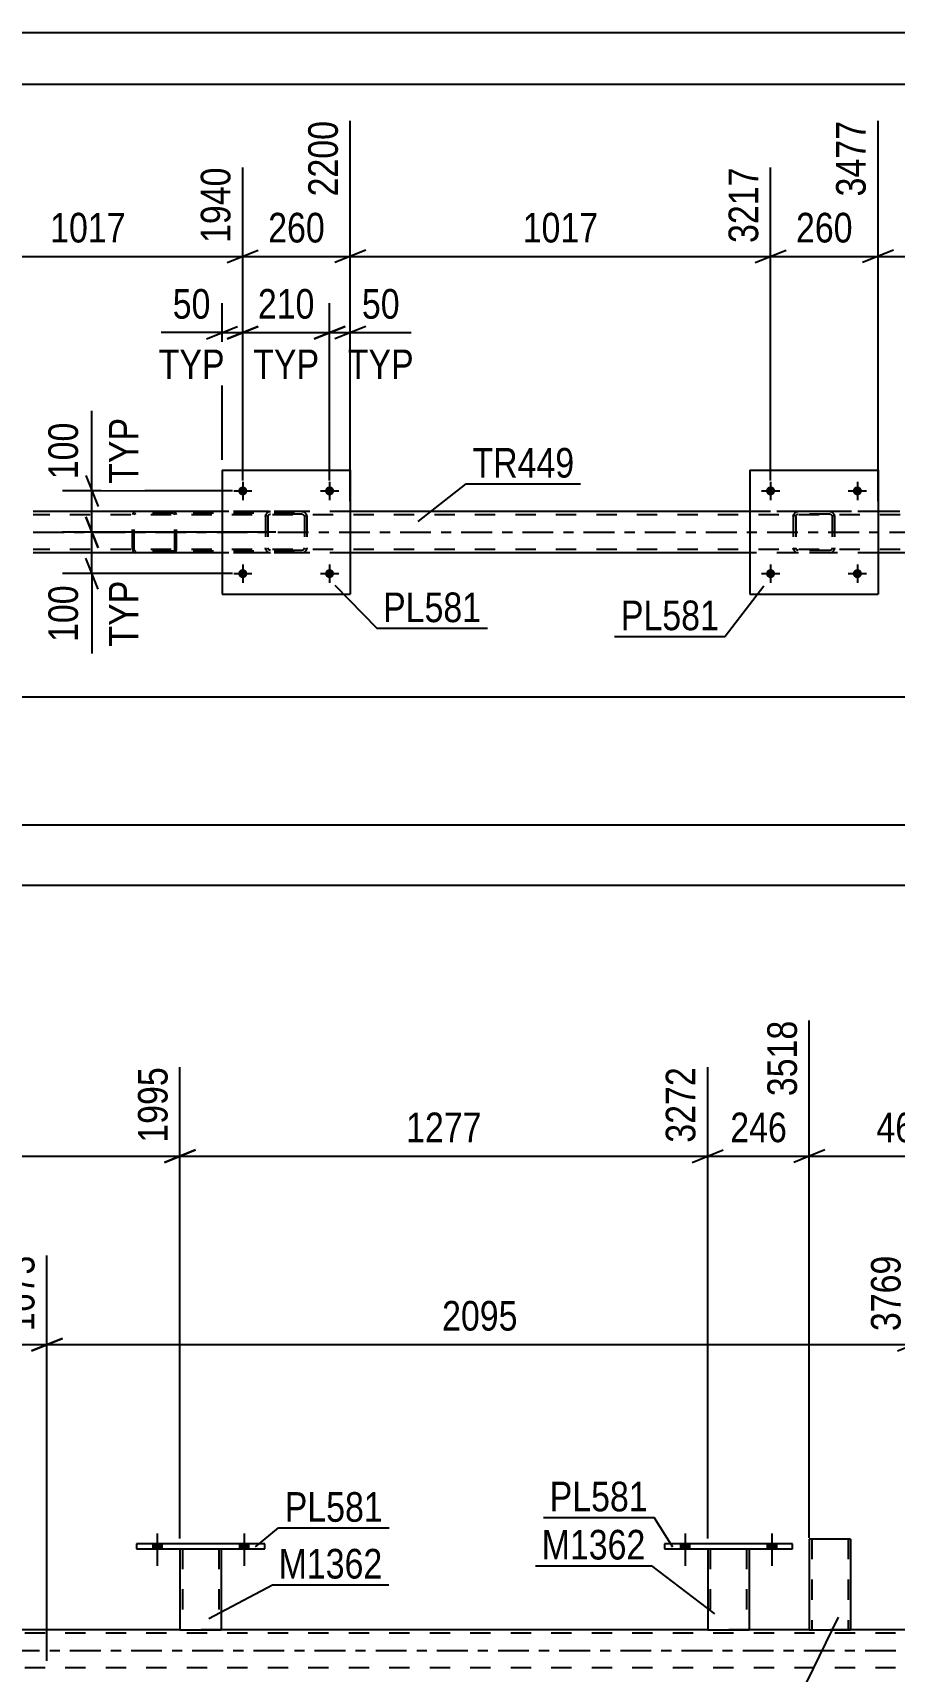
# Model space of a CAD drawing. Header units: millimetres. Extents: x 0 to 841, y 0 to 594.
# Drawn here: x 106.1 to 189.5, y 435.5 to 594 of the extents above; entities that cross this region are included whole.
import ezdxf

# ---------------------------------------------------------------- set-up
doc = ezdxf.new("R2010")
doc.units = ezdxf.units.MM
doc.linetypes.add('DXK_LINE_DOT2', pattern=[3.9198, 1.9599, -1.9599])
doc.linetypes.add('DXK_LINE_DOT3', pattern=[5.9187, 2.979, -0.9799, 0.9799, -0.9799])
doc.styles.add('Arial Narrow', font='ARIALN.TTF', dxfattribs={"height": 0.2})

# ---------------------------------------------------------------- blocks, each defined once
blk = doc.blocks.new('Unknown-318888112-1133')
at = {"color": 5, "linetype": 'Continuous'}
for p, q in [((841, 594), (0, 594)), ((836, 589), (5, 589))]:
    blk.add_line(p, q, dxfattribs=at)
blk = doc.blocks.new('Bolt-318888112-5536 - 5490')
at = {"linetype": 'Continuous'}
for points in [[(177.94, 541.69, -1), (177.06, 541.69, -1)], [(186.34, 541.69, -1), (185.46, 541.69, -1)]]:
    blk.add_hatch(color=1, dxfattribs=at).paths.add_polyline_path(points)
at = {"color": 1, "linetype": 'Continuous'}
for p, q in [((177.5, 542.57), (177.5, 540.81)), ((185.9, 542.57), (185.9, 540.81)), ((176.62, 541.69), (178.38, 541.69)), ((185.02, 541.69), (186.78, 541.69))]:
    blk.add_line(p, q, dxfattribs=at)
blk = doc.blocks.new('Bolt-318888112-5533 - 5490')
at = {"linetype": 'Continuous'}
for points in [[(126.86, 549.69, -1), (125.98, 549.69, -1)], [(135.26, 549.69, -1), (134.38, 549.69, -1)]]:
    blk.add_hatch(color=1, dxfattribs=at).paths.add_polyline_path(points)
at = {"color": 1, "linetype": 'Continuous'}
for p, q in [((126.42, 550.57), (126.42, 548.81)), ((134.82, 550.57), (134.82, 548.81)), ((125.54, 549.69), (127.3, 549.69)), ((133.94, 549.69), (135.7, 549.69))]:
    blk.add_line(p, q, dxfattribs=at)
blk = doc.blocks.new('Bolt-318888112-5534 - 5490')
at = {"linetype": 'Continuous'}
for points in [[(126.86, 541.69, -1), (125.98, 541.69, -1)], [(135.26, 541.69, -1), (134.38, 541.69, -1)]]:
    blk.add_hatch(color=1, dxfattribs=at).paths.add_polyline_path(points)
at = {"color": 1, "linetype": 'Continuous'}
for p, q in [((126.42, 542.57), (126.42, 540.81)), ((134.82, 542.57), (134.82, 540.81)), ((125.54, 541.69), (127.3, 541.69)), ((133.94, 541.69), (135.7, 541.69))]:
    blk.add_line(p, q, dxfattribs=at)
blk = doc.blocks.new('Bolt-318888112-5535 - 5490')
at = {"linetype": 'Continuous'}
for points in [[(177.94, 549.69, -1), (177.06, 549.69, -1)], [(186.34, 549.69, -1), (185.46, 549.69, -1)]]:
    blk.add_hatch(color=1, dxfattribs=at).paths.add_polyline_path(points)
at = {"color": 1, "linetype": 'Continuous'}
for p, q in [((177.5, 550.57), (177.5, 548.81)), ((185.9, 550.57), (185.9, 548.81)), ((176.62, 549.69), (178.38, 549.69)), ((185.02, 549.69), (186.78, 549.69))]:
    blk.add_line(p, q, dxfattribs=at)
blk = doc.blocks.new('Part-318888112-5569 - 5490')
at = {"color": 2, "linetype": 'Continuous'}
for p, q in [((124.42, 551.69), (124.42, 539.69)), ((124.42, 551.69), (136.82, 551.69)), ((136.82, 551.69), (136.82, 539.69)), ((124.42, 539.69), (136.82, 539.69))]:
    blk.add_line(p, q, dxfattribs=at)
blk = doc.blocks.new('Part-318888112-5570 - 5490')
at = {"color": 7, "linetype": 'DXK_LINE_DOT2'}
for p, q in [((128.62, 547.21), (128.66, 547.4)), ((128.66, 547.4), (128.62, 547.21)), ((128.62, 547.21), (128.62, 544.17)), ((128.86, 547.21), (128.88, 547.3)), ((128.86, 547.21), (128.86, 544.17)), ((128.88, 547.3), (128.93, 547.38)), ((128.92, 547.66), (129.1, 547.69)), ((129.1, 547.69), (128.92, 547.66)), ((128.93, 547.38), (129.01, 547.43)), ((129.01, 547.43), (129.1, 547.45)), ((132.14, 547.69), (129.1, 547.69)), ((132.14, 547.45), (129.1, 547.45)), ((132.14, 547.69), (132.33, 547.66)), ((132.33, 547.66), (132.14, 547.69)), ((132.14, 547.45), (132.24, 547.43)), ((132.24, 547.43), (132.31, 547.38)), ((132.31, 547.38), (132.37, 547.3)), ((132.37, 547.3), (132.38, 547.21)), ((132.38, 547.21), (132.38, 544.17)), ((132.59, 547.4), (132.62, 547.21)), ((132.62, 547.21), (132.59, 547.4)), ((132.62, 547.21), (132.62, 544.17)), ((128.66, 543.99), (128.62, 544.17)), ((128.62, 544.17), (128.66, 543.99)), ((128.88, 544.08), (128.86, 544.17)), ((128.93, 544), (128.88, 544.08)), ((129.1, 543.69), (128.92, 543.73)), ((128.92, 543.73), (129.1, 543.69)), ((129.01, 543.95), (128.93, 544)), ((129.1, 543.93), (129.01, 543.95)), ((132.14, 543.93), (129.1, 543.93)), ((132.14, 543.69), (129.1, 543.69)), ((132.24, 543.95), (132.14, 543.93)), ((132.33, 543.73), (132.14, 543.69)), ((132.14, 543.69), (132.33, 543.73)), ((132.31, 544), (132.24, 543.95)), ((132.37, 544.08), (132.31, 544)), ((132.38, 544.17), (132.37, 544.08)), ((132.62, 544.17), (132.59, 543.99)), ((132.59, 543.99), (132.62, 544.17))]:
    blk.add_line(p, q, dxfattribs=at)
at = {"color": 7, "linetype": 'DXK_LINE_DOT3'}
blk.add_line((130.62, 545.69), (130.62, 545.69), dxfattribs=at)
at = {"color": 7, "linetype": 'DXK_LINE_DOT2'}
for centre, start, end in [((129.1, 547.21), 112.5, 157.5), ((129.1, 547.21), 112.5, 157.5), ((132.14, 547.21), 22.5, 67.5), ((132.14, 547.21), 22.5, 67.5), ((129.1, 544.17), 202.5, 247.5), ((129.1, 544.17), 202.5, 247.5), ((132.14, 544.17), 292.5, 337.5), ((132.14, 544.17), 292.5, 337.5)]:
    blk.add_arc(centre, 0.48, start, end, dxfattribs=at)
blk = doc.blocks.new('Part-318888112-5575 - 5490')
at = {"color": 2, "linetype": 'Continuous'}
for p, q in [((175.5, 551.69), (175.5, 539.69)), ((175.5, 551.69), (187.9, 551.69)), ((187.9, 551.69), (187.9, 539.69)), ((175.5, 539.69), (187.9, 539.69))]:
    blk.add_line(p, q, dxfattribs=at)
blk = doc.blocks.new('Part-318888112-5576 - 5490')
at = {"color": 7, "linetype": 'DXK_LINE_DOT2'}
for p, q in [((179.7, 547.21), (179.74, 547.4)), ((179.74, 547.4), (179.7, 547.21)), ((179.7, 547.21), (179.7, 544.17)), ((179.94, 547.21), (179.96, 547.3)), ((179.94, 547.21), (179.94, 544.17)), ((179.96, 547.3), (180.01, 547.38)), ((180, 547.66), (180.18, 547.69)), ((180.18, 547.69), (180, 547.66)), ((180.01, 547.38), (180.09, 547.43)), ((180.09, 547.43), (180.18, 547.45)), ((183.22, 547.69), (180.18, 547.69)), ((183.22, 547.45), (180.18, 547.45)), ((183.22, 547.69), (183.41, 547.66)), ((183.41, 547.66), (183.22, 547.69)), ((183.22, 547.45), (183.32, 547.43)), ((183.32, 547.43), (183.39, 547.38)), ((183.39, 547.38), (183.45, 547.3)), ((183.45, 547.3), (183.46, 547.21)), ((183.46, 547.21), (183.46, 544.17)), ((183.67, 547.4), (183.7, 547.21)), ((183.7, 547.21), (183.67, 547.4)), ((183.7, 547.21), (183.7, 544.17)), ((179.74, 543.99), (179.7, 544.17)), ((179.7, 544.17), (179.74, 543.99)), ((179.96, 544.08), (179.94, 544.17)), ((180.01, 544), (179.96, 544.08)), ((180.18, 543.69), (180, 543.73)), ((180, 543.73), (180.18, 543.69)), ((180.09, 543.95), (180.01, 544)), ((180.18, 543.93), (180.09, 543.95)), ((183.22, 543.93), (180.18, 543.93)), ((183.22, 543.69), (180.18, 543.69)), ((183.32, 543.95), (183.22, 543.93)), ((183.41, 543.73), (183.22, 543.69)), ((183.22, 543.69), (183.41, 543.73)), ((183.39, 544), (183.32, 543.95)), ((183.45, 544.08), (183.39, 544)), ((183.46, 544.17), (183.45, 544.08)), ((183.7, 544.17), (183.67, 543.99)), ((183.67, 543.99), (183.7, 544.17))]:
    blk.add_line(p, q, dxfattribs=at)
at = {"color": 7, "linetype": 'DXK_LINE_DOT3'}
blk.add_line((181.7, 545.69), (181.7, 545.69), dxfattribs=at)
at = {"color": 7, "linetype": 'DXK_LINE_DOT2'}
for centre, start, end in [((180.18, 547.21), 112.5, 157.5), ((180.18, 547.21), 112.5, 157.5), ((183.22, 547.21), 22.5, 67.5), ((183.22, 547.21), 22.5, 67.5), ((180.18, 544.17), 202.5, 247.5), ((180.18, 544.17), 202.5, 247.5), ((183.22, 544.17), 292.5, 337.5), ((183.22, 544.17), 292.5, 337.5)]:
    blk.add_arc(centre, 0.48, start, end, dxfattribs=at)
blk = doc.blocks.new('Part-318888112-5670 - 5490')
at = {"color": 7, "linetype": 'DXK_LINE_DOT2'}
for p, q in [((115.77, 547.49), (115.74, 547.37)), ((115.74, 544.01), (115.74, 547.37)), ((115.91, 547.37), (115.93, 547.43)), ((115.91, 544.01), (115.91, 547.37)), ((115.93, 547.43), (115.96, 547.49)), ((116.08, 547.69), (115.95, 547.67)), ((115.96, 547.49), (116.02, 547.52)), ((116.02, 547.52), (116.08, 547.53)), ((131.41, 547.69), (116.08, 547.69)), ((131.41, 547.53), (116.08, 547.53)), ((119.79, 547.67), (119.66, 547.69)), ((119.66, 547.53), (119.72, 547.52)), ((119.72, 547.52), (119.75, 547.5)), ((119.75, 547.5), (119.78, 547.49)), ((119.78, 547.49), (119.82, 547.43)), ((119.82, 547.43), (119.83, 547.37)), ((119.83, 544.01), (119.83, 547.37)), ((120, 547.37), (119.97, 547.49)), ((120, 544.01), (120, 547.37)), ((115.74, 544.01), (115.77, 543.89)), ((115.93, 543.95), (115.91, 544.01)), ((115.96, 543.9), (115.93, 543.95)), ((115.95, 543.72), (116.08, 543.69)), ((115.96, 543.9), (115.99, 543.88)), ((115.99, 543.88), (116.02, 543.86)), ((116.02, 543.86), (116.08, 543.85)), ((131.41, 543.85), (116.08, 543.85)), ((131.41, 543.69), (116.08, 543.69)), ((119.72, 543.86), (119.66, 543.85)), ((119.66, 543.69), (119.79, 543.72)), ((119.78, 543.9), (119.72, 543.86)), ((119.82, 543.95), (119.78, 543.9)), ((119.83, 544.01), (119.82, 543.95)), ((119.97, 543.89), (120, 544.01))]:
    blk.add_line(p, q, dxfattribs=at)
for centre, start, end in [((116.07, 547.36), 110.7583, 155.68), ((119.67, 547.36), 24.32, 69.2417), ((116.07, 544.03), 204.32, 249.2417), ((119.67, 544.03), 290.7583, 335.68)]:
    blk.add_arc(centre, 0.331, start, end, dxfattribs=at)
blk = doc.blocks.new('Part-318888112-5729 - 5490')
at = {"color": 2, "linetype": 'Continuous'}
for p, q in [((124.42, 547.69), (106.14, 547.69)), ((175.5, 547.69), (136.82, 547.69)), ((190.01, 547.69), (187.9, 547.69)), ((124.42, 543.69), (106.14, 543.69)), ((175.5, 543.69), (136.82, 543.69)), ((205.39, 543.69), (187.9, 543.69))]:
    blk.add_line(p, q, dxfattribs=at)
at = {"color": 7, "linetype": 'DXK_LINE_DOT2'}
for p, q in [((770.18, 547.37), (106.14, 547.37)), ((136.82, 547.69), (124.42, 547.69)), ((749.79, 547.69), (175.5, 547.69)), ((187.9, 547.69), (175.5, 547.69)), ((770.18, 544.01), (106.14, 544.01)), ((136.82, 543.69), (124.42, 543.69)), ((187.9, 543.69), (175.5, 543.69))]:
    blk.add_line(p, q, dxfattribs=at)
at = {"color": 7, "linetype": 'DXK_LINE_DOT3'}
blk.add_line((106.14, 545.69), (770.18, 545.69), dxfattribs=at)
blk = doc.blocks.new('Bolt-318888112-3661 - 3656')
at = {"linetype": 'Continuous'}
for points in [[(168.78, 447.37), (169.66, 447.37), (169.66, 447.85), (168.78, 447.85)], [(177.18, 447.37), (178.06, 447.37), (178.06, 447.85), (177.18, 447.85)]]:
    blk.add_hatch(color=1, dxfattribs=at).paths.add_polyline_path(points)
at = {"color": 1, "linetype": 'Continuous'}
for p, q in [((169.22, 448.85), (169.22, 445.73)), ((177.62, 448.85), (177.62, 445.73)), ((168.78, 447.85), (168.78, 447.37)), ((169.66, 447.85), (169.66, 447.37)), ((177.18, 447.85), (177.18, 447.37)), ((178.06, 447.85), (178.06, 447.37))]:
    blk.add_line(p, q, dxfattribs=at)
blk = doc.blocks.new('Bolt-318888112-3660 - 3656')
at = {"linetype": 'Continuous'}
for points in [[(168.78, 447.37), (169.66, 447.37), (169.66, 447.85), (168.78, 447.85)], [(177.18, 447.37), (178.06, 447.37), (178.06, 447.85), (177.18, 447.85)]]:
    blk.add_hatch(color=1, dxfattribs=at).paths.add_polyline_path(points)
at = {"color": 1, "linetype": 'Continuous'}
for p, q in [((169.22, 448.85), (169.22, 445.73)), ((177.62, 448.85), (177.62, 445.73)), ((168.78, 447.85), (168.78, 447.37)), ((169.66, 447.85), (169.66, 447.37)), ((177.18, 447.85), (177.18, 447.37)), ((178.06, 447.85), (178.06, 447.37))]:
    blk.add_line(p, q, dxfattribs=at)
blk = doc.blocks.new('Bolt-318888112-3662 - 3656')
at = {"linetype": 'Continuous'}
for points in [[(117.7, 447.37), (118.58, 447.37), (118.58, 447.85), (117.7, 447.85)], [(126.1, 447.37), (126.98, 447.37), (126.98, 447.85), (126.1, 447.85)]]:
    blk.add_hatch(color=1, dxfattribs=at).paths.add_polyline_path(points)
at = {"color": 1, "linetype": 'Continuous'}
for p, q in [((118.14, 448.85), (118.14, 445.73)), ((126.54, 448.85), (126.54, 445.73)), ((117.7, 447.85), (117.7, 447.37)), ((118.58, 447.85), (118.58, 447.37)), ((126.1, 447.85), (126.1, 447.37)), ((126.98, 447.85), (126.98, 447.37))]:
    blk.add_line(p, q, dxfattribs=at)
blk = doc.blocks.new('Bolt-318888112-3663 - 3656')
at = {"linetype": 'Continuous'}
for points in [[(117.7, 447.37), (118.58, 447.37), (118.58, 447.85), (117.7, 447.85)], [(126.1, 447.37), (126.98, 447.37), (126.98, 447.85), (126.1, 447.85)]]:
    blk.add_hatch(color=1, dxfattribs=at).paths.add_polyline_path(points)
at = {"color": 1, "linetype": 'Continuous'}
for p, q in [((118.14, 448.85), (118.14, 445.73)), ((126.54, 448.85), (126.54, 445.73)), ((117.7, 447.85), (117.7, 447.37)), ((118.58, 447.85), (118.58, 447.37)), ((126.1, 447.85), (126.1, 447.37)), ((126.98, 447.85), (126.98, 447.37))]:
    blk.add_line(p, q, dxfattribs=at)
blk = doc.blocks.new('Part-318888112-4051 - 3656')
at = {"color": 2, "linetype": 'Continuous'}
for p, q in [((120.34, 439.53), (97.86, 439.53)), ((171.42, 439.53), (124.34, 439.53)), ((181.25, 439.53), (175.42, 439.53)), ((199.71, 439.53), (185.25, 439.53))]:
    blk.add_line(p, q, dxfattribs=at)
at = {"color": 7, "linetype": 'DXK_LINE_DOT2'}
for p, q in [((761.89, 439.21), (97.86, 439.21)), ((124.34, 439.53), (120.34, 439.53)), ((175.42, 439.53), (171.42, 439.53)), ((185.25, 439.53), (181.25, 439.53)), ((761.89, 435.85), (97.86, 435.85))]:
    blk.add_line(p, q, dxfattribs=at)
at = {"color": 7, "linetype": 'DXK_LINE_DOT3'}
blk.add_line((97.86, 437.53), (761.89, 437.53), dxfattribs=at)
blk = doc.blocks.new('Part-318888112-3697 - 3656')
at = {"color": 2, "linetype": 'Continuous'}
for p, q in [((116.14, 447.85), (116.14, 447.37)), ((128.54, 447.85), (116.14, 447.85)), ((116.14, 447.37), (128.54, 447.37)), ((128.54, 447.37), (128.54, 447.85))]:
    blk.add_line(p, q, dxfattribs=at)
blk = doc.blocks.new('Part-318888112-3770 - 3656')
at = {"color": 7, "linetype": 'DXK_LINE_DOT2'}
for p, q in [((171.42, 447.38), (175.42, 447.38)), ((171.42, 447.37), (171.42, 447.38)), ((171.42, 447.38), (171.42, 447.37)), ((171.66, 447.38), (171.66, 439.53)), ((175.18, 447.38), (175.18, 439.53)), ((175.42, 447.38), (175.42, 447.37)), ((175.42, 447.37), (175.42, 447.38)), ((175.13, 439.53), (175.16, 439.53)), ((175.13, 439.53), (175.16, 439.53)), ((175.16, 439.53), (175.18, 439.53)), ((175.16, 439.53), (175.18, 439.53))]:
    blk.add_line(p, q, dxfattribs=at)
at = {"color": 2, "linetype": 'Continuous'}
for p, q in [((171.42, 447.37), (171.42, 439.53)), ((175.42, 447.37), (175.42, 439.53)), ((171.42, 439.53), (175.42, 439.53))]:
    blk.add_line(p, q, dxfattribs=at)
blk = doc.blocks.new('Part-318888112-3775 - 3656')
at = {"color": 2, "linetype": 'Continuous'}
for p, q in [((167.22, 447.85), (167.22, 447.37)), ((179.62, 447.85), (167.22, 447.85)), ((167.22, 447.37), (179.62, 447.37)), ((179.62, 447.37), (179.62, 447.85))]:
    blk.add_line(p, q, dxfattribs=at)
blk = doc.blocks.new('Part-318888112-3780 - 3656')
at = {"color": 7, "linetype": 'DXK_LINE_DOT2'}
for p, q in [((120.34, 447.38), (124.34, 447.38)), ((120.34, 447.37), (120.34, 447.38)), ((120.34, 447.38), (120.34, 447.37)), ((120.58, 447.38), (120.58, 439.53)), ((124.1, 447.38), (124.1, 439.53)), ((124.34, 447.38), (124.34, 447.37)), ((124.34, 447.37), (124.34, 447.38)), ((124.05, 439.53), (124.08, 439.53)), ((124.05, 439.53), (124.08, 439.53)), ((124.08, 439.53), (124.1, 439.53)), ((124.08, 439.53), (124.1, 439.53))]:
    blk.add_line(p, q, dxfattribs=at)
at = {"color": 2, "linetype": 'Continuous'}
for p, q in [((120.34, 447.37), (120.34, 439.53)), ((124.34, 447.37), (124.34, 439.53)), ((120.34, 439.53), (124.34, 439.53))]:
    blk.add_line(p, q, dxfattribs=at)
blk = doc.blocks.new('Part-318888112-4193 - 3656')
at = {"color": 2, "linetype": 'Continuous'}
for p, q in [((181.25, 448.32), (181.25, 439.53)), ((185.25, 448.32), (181.25, 448.32)), ((185.25, 448.32), (185.25, 439.53)), ((181.25, 439.53), (185.25, 439.53))]:
    blk.add_line(p, q, dxfattribs=at)
at = {"color": 7, "linetype": 'DXK_LINE_DOT2'}
for p, q in [((181.49, 448.32), (181.49, 439.53)), ((185.22, 448.32), (184.77, 448.32)), ((184.94, 448.32), (184.96, 448.32)), ((184.96, 448.32), (184.99, 448.32)), ((184.99, 448.32), (185.01, 448.32)), ((185.01, 448.32), (185.01, 439.53)), ((184.99, 439.53), (184.96, 439.53)), ((184.99, 439.53), (184.96, 439.53)), ((185.01, 439.53), (184.99, 439.53)), ((184.99, 439.53), (185.01, 439.53))]:
    blk.add_line(p, q, dxfattribs=at)
blk = doc.blocks.new('StraightDimension-318888112-14679 - 5490')
at = {"color": 7, "linetype": 'Continuous'}
for p, q in [((187.9, 548.69), (187.9, 585.48)), ((206.59, 547.89), (206.59, 580.98)), ((189.4, 572.97), (186.4, 571.77)), ((187.9, 572.37), (206.59, 572.37)), ((205.09, 571.77), (208.09, 572.97))]:
    blk.add_line(p, q, dxfattribs=at)
at = {"color": 0, "linetype": 'Continuous'}
blk.add_wipeout([(205.99, 581.58), (201.79, 581.58), (201.79, 573.07), (205.99, 573.07)], dxfattribs=at)
at = {"color": 0}
blk.add_wipeout([(200.59, 573.12), (200.59, 577.32), (193.9, 577.32), (193.9, 573.12)], dxfattribs=at)
at = {"color": 3, "linetype": 'Continuous', "style": 'Arial Narrow'}
blk.add_text('3944', height=2.863, rotation=90.0002, dxfattribs=at).set_placement((205.39, 573.67))
at = {"color": 3, "style": 'Arial Narrow'}
blk.add_text('467', height=2.863, dxfattribs=at).set_placement((194.5, 573.72))
blk = doc.blocks.new('StraightDimension-318888112-5775 - 5490')
at = {"color": 7, "linetype": 'Continuous'}
for p, q in [((111.22, 547.19), (112.42, 544.19)), ((129.62, 545.69), (108.97, 545.69)), ((111.82, 541.69), (111.82, 545.69)), ((112.42, 540.19), (111.22, 543.19)), ((125.42, 541.69), (108.97, 541.69))]:
    blk.add_line(p, q, dxfattribs=at)
at = {"color": 0}
blk.add_wipeout([(111.07, 541.17), (106.87, 541.17), (106.87, 534.48), (111.07, 534.48)], dxfattribs=at)
at = {"color": 0, "linetype": 'Continuous'}
blk.add_wipeout([(116.92, 541.62), (112.72, 541.62), (112.72, 534.03), (116.92, 534.03)], dxfattribs=at)
at = {"color": 7, "linetype": 'Continuous'}
blk.add_line((111.82, 541.69), (111.82, 533.96), dxfattribs=at)
blk.add_line((111.82, 541.69), (111.82, 533.96), dxfattribs=at)
at = {"color": 3, "style": 'Arial Narrow'}
blk.add_text('100', height=2.863, rotation=90.0002, dxfattribs=at).set_placement((110.47, 535.08))
at = {"color": 3, "linetype": 'Continuous', "style": 'Arial Narrow'}
blk.add_text('TYP', height=2.863, rotation=90.0002, dxfattribs=at).set_placement((116.32, 534.63))
blk = doc.blocks.new('StraightDimension-318888112-5791 - 5490')
at = {"color": 7, "linetype": 'Continuous'}
for p, q in [((111.22, 551.19), (112.42, 548.19)), ((125.42, 549.69), (108.97, 549.69)), ((111.82, 545.69), (111.82, 549.69)), ((112.42, 544.19), (111.22, 547.19)), ((129.62, 545.69), (108.97, 545.69))]:
    blk.add_line(p, q, dxfattribs=at)
at = {"color": 0}
blk.add_wipeout([(111.07, 556.9), (106.87, 556.9), (106.87, 550.22), (111.07, 550.22)], dxfattribs=at)
at = {"color": 0, "linetype": 'Continuous'}
blk.add_wipeout([(116.92, 557.36), (112.72, 557.36), (112.72, 549.77), (116.92, 549.77)], dxfattribs=at)
at = {"color": 7, "linetype": 'Continuous'}
blk.add_line((111.82, 549.69), (111.82, 557.43), dxfattribs=at)
blk.add_line((111.82, 549.69), (111.82, 557.43), dxfattribs=at)
at = {"color": 3, "linetype": 'Continuous', "style": 'Arial Narrow'}
blk.add_text('TYP', height=2.863, rotation=90.0002, dxfattribs=at).set_placement((116.32, 550.37))
at = {"color": 3, "style": 'Arial Narrow'}
blk.add_text('100', height=2.863, rotation=90.0002, dxfattribs=at).set_placement((110.47, 550.82))
blk = doc.blocks.new('StraightDimension-318888112-5808 - 5490')
at = {"color": 7, "linetype": 'Continuous'}
for p, q in [((124.42, 552.69), (124.42, 567.85)), ((126.42, 550.69), (126.42, 567.85)), ((122.92, 564.4), (125.92, 565.6)), ((124.42, 565), (126.42, 565)), ((127.92, 565.6), (124.92, 564.4))]:
    blk.add_line(p, q, dxfattribs=at)
at = {"color": 0}
blk.add_wipeout([(123.9, 565.75), (123.9, 569.95), (119.04, 569.95), (119.04, 565.75)], dxfattribs=at)
at = {"color": 0, "linetype": 'Continuous'}
blk.add_wipeout([(125.27, 559.9), (125.27, 564.1), (117.68, 564.1), (117.68, 559.9)], dxfattribs=at)
at = {"color": 7, "linetype": 'Continuous'}
blk.add_line((124.42, 565), (118.52, 565), dxfattribs=at)
blk.add_line((124.42, 565), (118.52, 565), dxfattribs=at)
at = {"color": 3, "style": 'Arial Narrow'}
blk.add_text('50', height=2.863, dxfattribs=at).set_placement((119.64, 566.35))
at = {"color": 3, "linetype": 'Continuous', "style": 'Arial Narrow'}
blk.add_text('TYP', height=2.863, dxfattribs=at).set_placement((118.28, 560.5))
blk = doc.blocks.new('StraightDimension-318888112-14680 - 5490')
at = {"color": 7, "linetype": 'Continuous'}
for p, q in [((187.9, 548.69), (187.9, 585.48)), ((177.5, 550.69), (177.5, 580.98)), ((176, 571.77), (179, 572.97)), ((177.5, 572.37), (187.9, 572.37)), ((189.4, 572.97), (186.4, 571.77))]:
    blk.add_line(p, q, dxfattribs=at)
at = {"color": 0}
blk.add_wipeout([(186.05, 573.12), (186.05, 577.32), (179.36, 577.32), (179.36, 573.12)], dxfattribs=at)
at = {"color": 3, "style": 'Arial Narrow'}
blk.add_text('260', height=2.863, dxfattribs=at).set_placement((179.96, 573.72))
at = {"color": 0, "linetype": 'Continuous'}
blk.add_wipeout([(187.3, 586.08), (183.1, 586.08), (183.1, 577.57), (187.3, 577.57)], dxfattribs=at)
at = {"color": 3, "linetype": 'Continuous', "style": 'Arial Narrow'}
blk.add_text('3477', height=2.863, rotation=90.0002, dxfattribs=at).set_placement((186.7, 578.17))
blk = doc.blocks.new('StraightDimension-318888112-5821 - 5490')
at = {"color": 7, "linetype": 'Continuous'}
for p, q in [((126.42, 550.69), (126.42, 567.85)), ((134.82, 550.69), (134.82, 567.85)), ((124.92, 564.4), (127.92, 565.6)), ((126.42, 565), (134.82, 565)), ((136.32, 565.6), (133.32, 564.4))]:
    blk.add_line(p, q, dxfattribs=at)
at = {"color": 0}
blk.add_wipeout([(133.97, 565.75), (133.97, 569.95), (127.28, 569.95), (127.28, 565.75)], dxfattribs=at)
at = {"color": 0, "linetype": 'Continuous'}
blk.add_wipeout([(134.42, 559.9), (134.42, 564.1), (126.83, 564.1), (126.83, 559.9)], dxfattribs=at)
at = {"color": 3, "style": 'Arial Narrow'}
blk.add_text('210', height=2.863, dxfattribs=at).set_placement((127.88, 566.35))
at = {"color": 3, "linetype": 'Continuous', "style": 'Arial Narrow'}
blk.add_text('TYP', height=2.863, dxfattribs=at).set_placement((127.43, 560.5))
blk = doc.blocks.new('StraightDimension-318888112-5837 - 5490')
at = {"color": 7, "linetype": 'Continuous'}
for p, q in [((134.82, 550.69), (134.82, 567.85)), ((136.82, 552.69), (136.82, 567.85)), ((133.32, 564.4), (136.32, 565.6)), ((134.82, 565), (136.82, 565)), ((138.32, 565.6), (135.32, 564.4))]:
    blk.add_line(p, q, dxfattribs=at)
at = {"color": 0}
blk.add_wipeout([(142.21, 565.75), (142.21, 569.95), (137.35, 569.95), (137.35, 565.75)], dxfattribs=at)
at = {"color": 0, "linetype": 'Continuous'}
blk.add_wipeout([(143.57, 559.9), (143.57, 564.1), (135.98, 564.1), (135.98, 559.9)], dxfattribs=at)
at = {"color": 7, "linetype": 'Continuous'}
blk.add_line((136.82, 565), (142.73, 565), dxfattribs=at)
blk.add_line((136.82, 565), (142.73, 565), dxfattribs=at)
at = {"color": 3, "style": 'Arial Narrow'}
blk.add_text('50', height=2.863, dxfattribs=at).set_placement((137.95, 566.35))
at = {"color": 3, "linetype": 'Continuous', "style": 'Arial Narrow'}
blk.add_text('TYP', height=2.863, dxfattribs=at).set_placement((136.58, 560.5))
blk = doc.blocks.new('StraightDimension-318888112-6373 - 5490')
at = {"color": 7, "linetype": 'Continuous'}
blk.add_line((64.22, 517.39), (770.18, 517.39), dxfattribs=at)
blk = doc.blocks.new('StraightDimension-318888112-6394 - 5490')
at = {"color": 7, "linetype": 'Continuous'}
blk.add_line((63.58, 511.57), (770.82, 511.57), dxfattribs=at)
blk = doc.blocks.new('StraightDimension-318888112-6436 - 5490')
at = {"color": 7, "linetype": 'Continuous'}
blk.add_line((64.22, 529.77), (713.99, 529.77), dxfattribs=at)
blk = doc.blocks.new('StraightDimension-318888112-14681 - 5490')
at = {"color": 7, "linetype": 'Continuous'}
for p, q in [((136.82, 548.69), (136.82, 585.48)), ((177.5, 550.69), (177.5, 580.98)), ((138.32, 572.97), (135.32, 571.77)), ((136.82, 572.37), (177.5, 572.37)), ((176, 571.77), (179, 572.97))]:
    blk.add_line(p, q, dxfattribs=at)
at = {"color": 0, "linetype": 'Continuous'}
blk.add_wipeout([(176.9, 581.58), (172.7, 581.58), (172.7, 573.07), (176.9, 573.07)], dxfattribs=at)
at = {"color": 0}
blk.add_wipeout([(161.42, 573.12), (161.42, 577.32), (152.91, 577.32), (152.91, 573.12)], dxfattribs=at)
at = {"color": 3, "linetype": 'Continuous', "style": 'Arial Narrow'}
blk.add_text('3217', height=2.863, rotation=90.0002, dxfattribs=at).set_placement((176.3, 573.67))
at = {"color": 3, "style": 'Arial Narrow'}
blk.add_text('1017', height=2.863, dxfattribs=at).set_placement((153.51, 573.72))
blk = doc.blocks.new('StraightDimension-318888112-14682 - 5490')
at = {"color": 7, "linetype": 'Continuous'}
for p, q in [((136.82, 548.69), (136.82, 585.48)), ((126.42, 550.69), (126.42, 580.98)), ((124.92, 571.77), (127.92, 572.97)), ((126.42, 572.37), (136.82, 572.37)), ((138.32, 572.97), (135.32, 571.77))]:
    blk.add_line(p, q, dxfattribs=at)
at = {"color": 0}
blk.add_wipeout([(134.97, 573.12), (134.97, 577.32), (128.28, 577.32), (128.28, 573.12)], dxfattribs=at)
at = {"color": 3, "style": 'Arial Narrow'}
blk.add_text('260', height=2.863, dxfattribs=at).set_placement((128.88, 573.72))
at = {"color": 0, "linetype": 'Continuous'}
blk.add_wipeout([(136.22, 586.08), (132.02, 586.08), (132.02, 577.57), (136.22, 577.57)], dxfattribs=at)
at = {"color": 3, "linetype": 'Continuous', "style": 'Arial Narrow'}
blk.add_text('2200', height=2.863, rotation=90.0002, dxfattribs=at).set_placement((135.62, 578.17))
blk = doc.blocks.new('StraightDimension-318888112-14683 - 5490')
at = {"color": 7, "linetype": 'Continuous'}
for p, q in [((96.44, 548.69), (96.44, 583.66)), ((126.42, 550.69), (126.42, 580.98)), ((97.94, 572.97), (94.94, 571.77)), ((96.44, 572.37), (126.42, 572.37)), ((124.92, 571.77), (127.92, 572.97))]:
    blk.add_line(p, q, dxfattribs=at)
at = {"color": 0, "linetype": 'Continuous'}
blk.add_wipeout([(125.82, 581.58), (121.62, 581.58), (121.62, 573.07), (125.82, 573.07)], dxfattribs=at)
at = {"color": 0}
blk.add_wipeout([(115.69, 573.12), (115.69, 577.32), (107.18, 577.32), (107.18, 573.12)], dxfattribs=at)
at = {"color": 3, "linetype": 'Continuous', "style": 'Arial Narrow'}
blk.add_text('1940', height=2.863, rotation=90.0002, dxfattribs=at).set_placement((125.22, 573.67))
at = {"color": 3, "style": 'Arial Narrow'}
blk.add_text('1017', height=2.863, dxfattribs=at).set_placement((107.78, 573.72))
blk = doc.blocks.new('StraightDimension-318888112-16738 - 3656')
at = {"color": 7, "linetype": 'Continuous'}
for p, q in [((181.25, 448.45), (181.25, 498.46)), ((199.71, 448.37), (199.71, 493.96)), ((182.75, 485.95), (179.75, 484.75)), ((181.25, 485.35), (199.71, 485.35)), ((198.21, 484.75), (201.21, 485.95))]:
    blk.add_line(p, q, dxfattribs=at)
at = {"color": 0, "linetype": 'Continuous'}
blk.add_wipeout([(199.11, 494.56), (194.91, 494.56), (194.91, 486.05), (199.11, 486.05)], dxfattribs=at)
at = {"color": 0}
blk.add_wipeout([(193.82, 486.1), (193.82, 490.3), (187.14, 490.3), (187.14, 486.1)], dxfattribs=at)
at = {"color": 3, "linetype": 'Continuous', "style": 'Arial Narrow'}
blk.add_text('3979', height=2.863, rotation=90.0002, dxfattribs=at).set_placement((198.51, 486.65))
at = {"color": 3, "style": 'Arial Narrow'}
blk.add_text('461', height=2.863, dxfattribs=at).set_placement((187.74, 486.7))
blk = doc.blocks.new('StraightDimension-318888112-16740 - 3656')
at = {"color": 7, "linetype": 'Continuous'}
for p, q in [((120.34, 448.38), (120.34, 493.96)), ((171.42, 448.38), (171.42, 493.96)), ((121.84, 485.95), (118.84, 484.75)), ((120.34, 485.35), (171.42, 485.35)), ((169.92, 484.75), (172.92, 485.95))]:
    blk.add_line(p, q, dxfattribs=at)
at = {"color": 0, "linetype": 'Continuous'}
blk.add_wipeout([(170.82, 494.56), (166.62, 494.56), (166.62, 486.05), (170.82, 486.05)], dxfattribs=at)
at = {"color": 0}
blk.add_wipeout([(150.14, 486.1), (150.14, 490.3), (141.63, 490.3), (141.63, 486.1)], dxfattribs=at)
at = {"color": 3, "linetype": 'Continuous', "style": 'Arial Narrow'}
blk.add_text('3272', height=2.863, rotation=90.0002, dxfattribs=at).set_placement((170.22, 486.65))
at = {"color": 3, "style": 'Arial Narrow'}
blk.add_text('1277', height=2.863, dxfattribs=at).set_placement((142.23, 486.7))
blk = doc.blocks.new('StraightDimension-318888112-4827 - 3656')
at = {"color": 7, "linetype": 'Continuous'}
for p, q in [((107.46, 436.53), (107.46, 475.74)), ((191.28, 436.53), (191.28, 475.74)), ((108.96, 467.73), (105.96, 466.53)), ((189.78, 466.53), (192.78, 467.73)), ((107.46, 467.13), (191.28, 467.13))]:
    blk.add_line(p, q, dxfattribs=at)
at = {"color": 0, "linetype": 'Continuous'}
blk.add_wipeout([(190.68, 476.34), (186.48, 476.34), (186.48, 467.83), (190.68, 467.83)], dxfattribs=at)
at = {"color": 0}
blk.add_wipeout([(153.63, 467.88), (153.63, 472.08), (145.11, 472.08), (145.11, 467.88)], dxfattribs=at)
at = {"color": 3, "linetype": 'Continuous', "style": 'Arial Narrow'}
blk.add_text('3769', height=2.863, rotation=90.0002, dxfattribs=at).set_placement((190.08, 468.43))
at = {"color": 3, "style": 'Arial Narrow'}
blk.add_text('2095', height=2.863, dxfattribs=at).set_placement((145.71, 468.48))
blk = doc.blocks.new('StraightDimension-318888112-4844 - 3656')
at = {"color": 7, "linetype": 'Continuous'}
for p, q in [((107.46, 436.53), (107.46, 475.74)), ((46.77, 445.03), (46.77, 470.26)), ((48.27, 467.73), (45.27, 466.53)), ((105.96, 466.53), (108.96, 467.73)), ((46.77, 467.13), (107.46, 467.13))]:
    blk.add_line(p, q, dxfattribs=at)
at = {"color": 0, "linetype": 'Continuous'}
for points in [[(106.86, 476.34), (102.66, 476.34), (102.66, 467.83), (106.86, 467.83)], [(46.17, 470.86), (41.97, 470.86), (41.97, 467.83), (46.17, 467.83)]]:
    blk.add_wipeout(points, dxfattribs=at)
at = {"color": 0}
blk.add_wipeout([(81.37, 467.88), (81.37, 472.08), (72.86, 472.08), (72.86, 467.88)], dxfattribs=at)
at = {"color": 3, "linetype": 'Continuous', "style": 'Arial Narrow'}
for s, height, p in [('1673', 2.863, (106.26, 468.43)), ('0', 2.86, (45.57, 468.43))]:
    blk.add_text(s, height=height, rotation=90.0002, dxfattribs=at).set_placement(p)
at = {"color": 3, "style": 'Arial Narrow'}
blk.add_text('1673', height=2.863, dxfattribs=at).set_placement((73.46, 468.48))
blk = doc.blocks.new('StraightDimension-318888112-16739 - 3656')
at = {"color": 7, "linetype": 'Continuous'}
for p, q in [((181.25, 448.45), (181.25, 498.46)), ((171.42, 448.38), (171.42, 493.96)), ((169.92, 484.75), (172.92, 485.95)), ((171.42, 485.35), (181.25, 485.35)), ((182.75, 485.95), (179.75, 484.75))]:
    blk.add_line(p, q, dxfattribs=at)
at = {"color": 0}
blk.add_wipeout([(179.68, 486.1), (179.68, 490.3), (173, 490.3), (173, 486.1)], dxfattribs=at)
at = {"color": 3, "style": 'Arial Narrow'}
blk.add_text('246', height=2.863, dxfattribs=at).set_placement((173.6, 486.7))
at = {"color": 0, "linetype": 'Continuous'}
blk.add_wipeout([(180.65, 499.06), (176.45, 499.06), (176.45, 490.55), (180.65, 490.55)], dxfattribs=at)
at = {"color": 3, "linetype": 'Continuous', "style": 'Arial Narrow'}
blk.add_text('3518', height=2.863, rotation=90.0002, dxfattribs=at).set_placement((180.05, 491.15))
blk = doc.blocks.new('StraightDimension-318888112-16741 - 3656')
at = {"color": 7, "linetype": 'Continuous'}
for p, q in [((120.34, 448.38), (120.34, 493.96)), ((70.79, 448.38), (70.79, 492.13)), ((72.29, 485.95), (69.29, 484.75)), ((70.79, 485.35), (120.34, 485.35)), ((118.84, 484.75), (121.84, 485.95))]:
    blk.add_line(p, q, dxfattribs=at)
at = {"color": 0, "linetype": 'Continuous'}
blk.add_wipeout([(119.74, 494.56), (115.54, 494.56), (115.54, 486.05), (119.74, 486.05)], dxfattribs=at)
at = {"color": 0}
blk.add_wipeout([(99.82, 486.1), (99.82, 490.3), (91.31, 490.3), (91.31, 486.1)], dxfattribs=at)
at = {"color": 3, "linetype": 'Continuous', "style": 'Arial Narrow'}
blk.add_text('1995', height=2.863, rotation=90.0002, dxfattribs=at).set_placement((119.14, 486.65))
at = {"color": 3, "style": 'Arial Narrow'}
blk.add_text('1277', height=2.863, dxfattribs=at).set_placement((91.91, 486.7))
blk = doc.blocks.new('Mark-318888112-5571 - 5490')
at = {"color": 0}
blk.add_wipeout([(172.51, 536.22), (172.51, 539.22), (163.01, 539.22), (163.01, 536.22)], dxfattribs=at)
blk.add_wipeout([(172.51, 536.22), (172.51, 539.22), (163.01, 539.22), (163.01, 536.22)], dxfattribs=at)
at = {"color": 30, "linetype": 'Continuous'}
for p in [(176.86, 540.47), (162.41, 535.62)]:
    blk.add_line(p, (173.11, 535.62), dxfattribs=at)
at = {"color": 3, "style": 'Arial Narrow'}
blk.add_text('PL581', height=2.863, dxfattribs=at).set_placement((163.01, 536.22))
blk = doc.blocks.new('Mark-318888112-5565 - 5490')
at = {"color": 0}
blk.add_wipeout([(149.51, 537), (149.51, 540), (140, 540), (140, 537)], dxfattribs=at)
blk.add_wipeout([(149.51, 537), (149.51, 540), (140, 540), (140, 537)], dxfattribs=at)
at = {"color": 30, "linetype": 'Continuous'}
for p, q in [((135.33, 540.59), (139.4, 536.4)), ((139.4, 536.4), (150.11, 536.4))]:
    blk.add_line(p, q, dxfattribs=at)
at = {"color": 3, "style": 'Arial Narrow'}
blk.add_text('PL581', height=2.863, dxfattribs=at).set_placement((140, 537))
blk = doc.blocks.new('Mark-318888112-5725 - 5490')
at = {"color": 0}
blk.add_wipeout([(158.51, 550.98), (158.51, 553.98), (148.65, 553.98), (148.65, 550.98)], dxfattribs=at)
blk.add_wipeout([(158.51, 550.98), (158.51, 553.98), (148.65, 553.98), (148.65, 550.98)], dxfattribs=at)
at = {"color": 30, "linetype": 'Continuous'}
for p, q in [((143.41, 546.74), (148.05, 550.38)), ((148.05, 550.38), (159.11, 550.38))]:
    blk.add_line(p, q, dxfattribs=at)
at = {"color": 3, "style": 'Arial Narrow'}
blk.add_text('TR449', height=2.863, dxfattribs=at).set_placement((148.65, 550.98))
blk = doc.blocks.new('Mark-318888112-3693 - 3656')
at = {"color": 0}
blk.add_wipeout([(139.99, 449.99), (139.99, 452.99), (130.48, 452.99), (130.48, 449.99)], dxfattribs=at)
blk.add_wipeout([(139.99, 449.99), (139.99, 452.99), (130.48, 452.99), (130.48, 449.99)], dxfattribs=at)
at = {"color": 30, "linetype": 'Continuous'}
for p, q in [((127.64, 447.56), (129.88, 449.39)), ((129.88, 449.39), (140.59, 449.39))]:
    blk.add_line(p, q, dxfattribs=at)
at = {"color": 3, "style": 'Arial Narrow'}
blk.add_text('PL581', height=2.863, dxfattribs=at).set_placement((130.48, 449.99))
blk = doc.blocks.new('Mark-318888112-3776 - 3656')
at = {"color": 0}
blk.add_wipeout([(139.94, 444.5), (139.94, 447.5), (129.89, 447.5), (129.89, 444.5)], dxfattribs=at)
blk.add_wipeout([(139.94, 444.5), (139.94, 447.5), (129.89, 447.5), (129.89, 444.5)], dxfattribs=at)
at = {"color": 30, "linetype": 'Continuous'}
for p, q in [((123.12, 440.64), (129.29, 443.9)), ((129.29, 443.9), (140.54, 443.9))]:
    blk.add_line(p, q, dxfattribs=at)
at = {"color": 3, "style": 'Arial Narrow'}
blk.add_text('M1362', height=2.863, dxfattribs=at).set_placement((129.89, 444.5))
blk = doc.blocks.new('Mark-318888112-3766 - 3656')
at = {"color": 0}
blk.add_wipeout([(165.4, 446.34), (165.4, 449.34), (155.35, 449.34), (155.35, 446.34)], dxfattribs=at)
blk.add_wipeout([(165.4, 446.34), (165.4, 449.34), (155.35, 449.34), (155.35, 446.34)], dxfattribs=at)
at = {"color": 30, "linetype": 'Continuous'}
for p in [(154.75, 445.74), (172.12, 441.1)]:
    blk.add_line(p, (166, 445.74), dxfattribs=at)
at = {"color": 3, "style": 'Arial Narrow'}
blk.add_text('M1362', height=2.863, dxfattribs=at).set_placement((155.35, 446.34))
blk = doc.blocks.new('Mark-318888112-3771 - 3656')
at = {"color": 0}
blk.add_wipeout([(165.62, 451), (165.62, 454), (156.12, 454), (156.12, 451)], dxfattribs=at)
blk.add_wipeout([(165.62, 451), (165.62, 454), (156.12, 454), (156.12, 451)], dxfattribs=at)
at = {"color": 30, "linetype": 'Continuous'}
for p in [(155.52, 450.4), (168.05, 447.53)]:
    blk.add_line(p, (166.22, 450.4), dxfattribs=at)
at = {"color": 3, "style": 'Arial Narrow'}
blk.add_text('PL581', height=2.863, dxfattribs=at).set_placement((156.12, 451))
blk = doc.blocks.new('Mark-318888112-4189 - 3656')
at = {"color": 0}
blk.add_wipeout([(178.47, 431.17), (178.47, 434.17), (168.42, 434.17), (168.42, 431.17)], dxfattribs=at)
blk.add_wipeout([(178.47, 431.17), (178.47, 434.17), (168.42, 434.17), (168.42, 431.17)], dxfattribs=at)
at = {"color": 30, "linetype": 'Continuous'}
for p in [(184.03, 440.77), (167.82, 430.57)]:
    blk.add_line(p, (179.07, 430.57), dxfattribs=at)
at = {"color": 3, "style": 'Arial Narrow'}
blk.add_text('M1535', height=2.863, dxfattribs=at).set_placement((168.42, 431.17))

msp = doc.modelspace()

# ---------------------------------------------------------------- block references
for name in ['Unknown-318888112-1133', 'Part-318888112-5569 - 5490', 'Part-318888112-5575 - 5490', 'Bolt-318888112-5533 - 5490', 'Bolt-318888112-5535 - 5490', 'Part-318888112-5729 - 5490', 'Part-318888112-5670 - 5490', 'Part-318888112-5570 - 5490', 'Part-318888112-5576 - 5490', 'Bolt-318888112-5534 - 5490', 'Bolt-318888112-5536 - 5490', 'Bolt-318888112-3662 - 3656', 'Bolt-318888112-3663 - 3656', 'Bolt-318888112-3661 - 3656', 'Bolt-318888112-3660 - 3656', 'Part-318888112-3697 - 3656', 'Part-318888112-3780 - 3656', 'Part-318888112-3775 - 3656', 'Part-318888112-3770 - 3656', 'Part-318888112-4193 - 3656', 'Part-318888112-4051 - 3656']:
    msp.add_blockref(name, (0, 0))

# ---------------------------------------------------------------- next in the draw order: block references
for name in ['StraightDimension-318888112-14679 - 5490', 'StraightDimension-318888112-5775 - 5490', 'StraightDimension-318888112-16738 - 3656', 'StraightDimension-318888112-16740 - 3656']:
    msp.add_blockref(name, (0, 0))

# ---------------------------------------------------------------- next in the draw order: block references
for name in ['StraightDimension-318888112-14680 - 5490', 'StraightDimension-318888112-5791 - 5490', 'StraightDimension-318888112-6373 - 5490', 'StraightDimension-318888112-4827 - 3656']:
    msp.add_blockref(name, (0, 0))

# ---------------------------------------------------------------- next in the draw order: block references
for name in ['StraightDimension-318888112-5808 - 5490', 'StraightDimension-318888112-6394 - 5490', 'StraightDimension-318888112-16739 - 3656', 'StraightDimension-318888112-4844 - 3656', 'Mark-318888112-3693 - 3656']:
    msp.add_blockref(name, (0, 0))

# ---------------------------------------------------------------- next in the draw order: block references
for name in ['StraightDimension-318888112-5821 - 5490', 'StraightDimension-318888112-6436 - 5490', 'StraightDimension-318888112-16741 - 3656', 'Mark-318888112-3766 - 3656', 'Mark-318888112-3776 - 3656']:
    msp.add_blockref(name, (0, 0))

# ---------------------------------------------------------------- next in the draw order: block references
for name in ['StraightDimension-318888112-5837 - 5490', 'Mark-318888112-5565 - 5490', 'Mark-318888112-5571 - 5490', 'Mark-318888112-3771 - 3656', 'Mark-318888112-4189 - 3656']:
    msp.add_blockref(name, (0, 0))

# ---------------------------------------------------------------- next in the draw order: block references
msp.add_blockref('StraightDimension-318888112-14681 - 5490', (0, 0))

# ---------------------------------------------------------------- next in the draw order: block references
for name in ['StraightDimension-318888112-14682 - 5490', 'Mark-318888112-5725 - 5490']:
    msp.add_blockref(name, (0, 0))

# ---------------------------------------------------------------- next in the draw order: block references
msp.add_blockref('StraightDimension-318888112-14683 - 5490', (0, 0))

doc.saveas('drawing.dxf')
